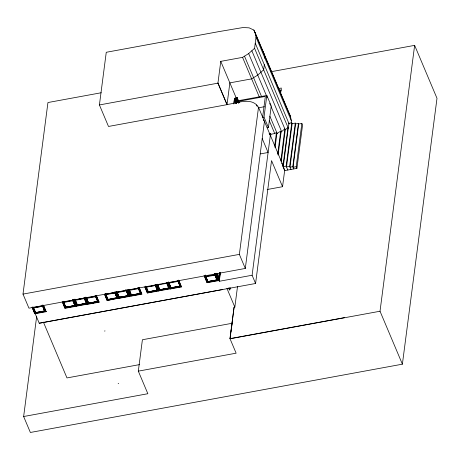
<?xml version="1.0" encoding="UTF-8"?>
<svg xmlns="http://www.w3.org/2000/svg" width="460" height="460" viewBox="0 0 460 460"><rect width="100%" height="100%" fill="white"/><g stroke="black" fill="none" stroke-linecap="round" stroke-linejoin="round"><path stroke-width="0.69" d="M280.836 161.006L284.832 128.869L281.083 132.054L278.093 155.026M281.25 161.995L285.252 129.858L251.838 50.755M263.333 119.899L264.448 121.382L245.301 268.445L28.94 308.166L23 294.101L47.943 102.534L101.234 92.748M33.511 307.475L42.458 305.808L44.632 310.989L42.199 305.066M43.654 305.497L46.109 311.696L34.799 313.777L32.62 308.229M44.999 310.994L35.489 312.858L44.999 310.994L45.074 311.558L42.36 305.129M44.637 310.96L35.69 312.633L44.649 310.868M270.992 71.737L414.638 45.362L437 98.302L402.385 364.176L30.371 432.469L23.638 416.524L36.627 316.75M63.693 302.019L72.645 300.346M63.871 302.392L72.812 300.777M73.56 299.379L76.297 306.239L64.981 308.315L62.525 302.111M72.801 299.891L75.17 305.653L65.671 307.395L63.302 301.634M74.819 305.497L65.872 307.171L74.819 305.532L72.657 300.253M264.333 64.653L263.661 69.816L257.749 75.089L251.643 78.873L229.856 82.869L227.021 104.662L108.502 126.454L99.417 104.949L106.26 52.285L218.764 31.631L243.052 27.531L249.136 27.847L253.862 30.067L255.081 32.556L290.444 116.276L291.387 120.882L291.14 122.808M75.193 299.874L84.14 298.207L75.193 299.874L77.372 305.032L74.934 299.109M75.365 300.248L84.312 298.609M87.791 304.094L76.481 306.176L74.025 299.972M84.042 297.528L86.756 303.957L77.257 305.699L77.182 305.135L86.681 303.393L77.165 305.256L74.802 299.489M86.624 298.362L95.565 296.746M77.372 305.003L86.33 303.266L77.383 304.911M96.318 295.349L99.049 302.209L87.739 304.284L87.831 303.801L86.503 304.043M95.553 295.86L97.922 301.622L88.423 303.37L86.06 297.603M97.577 301.472L88.63 303.14L86.192 297.223M95.398 296.343L86.451 297.988L88.63 303.14M106.03 294.63L114.971 293.02M118.496 298.183L107.145 300.553L104.69 294.354M114.96 292.129L117.329 297.896L107.83 299.638L117.346 297.775L117.421 298.339L107.922 300.081L105.208 293.652M108.048 299.293L105.599 293.491M114.804 292.617L105.863 294.227L114.804 292.617L116.978 297.769L114.816 292.491M117.26 292.537L126.201 290.927M127.23 290.185L129.685 296.389L118.375 298.465L118.41 298.166M125.936 289.817L128.65 296.246L119.151 297.994L119.077 297.424L128.576 295.682L119.059 297.545L116.69 291.784M128.213 295.648L119.261 297.321L117.104 292.042M126.034 290.524L117.087 292.163L119.261 297.321M140.38 293.417L131.434 295.09L129.26 289.904M129.427 290.335L138.368 288.696M139.397 287.954L141.858 294.153L130.542 296.234L128.087 290.03M140.743 293.451L140.817 294.015L131.319 295.757L131.244 295.193L140.743 293.451L131.232 295.314L128.863 289.553M131.434 295.09L129.271 289.811M138.201 288.293L129.254 289.932M146.09 286.735L148.269 291.887L157.228 290.122L148.269 291.887M156.233 284.752L158.689 290.956L147.378 293.031L144.923 286.827M157.561 290.369L148.068 292.111L145.699 286.35M23.638 416.524L147.855 393.72L138.316 371.145L142.404 339.75L231.771 323.346M157.59 284.562L159.764 289.748L168.728 287.983L159.764 289.748M157.757 284.993L166.71 283.325M167.693 282.906L170.189 288.811L158.878 290.887L156.423 284.688M166.692 282.463L169.061 288.23L159.562 289.972L157.193 284.205M169.021 283.078L177.968 281.434M178.716 280.065L181.447 286.925L170.137 289.001L170.229 288.518M181.487 286.626L170.913 288.529L170.838 287.96L180.337 286.218L170.821 288.086L168.452 282.319M171.039 287.736L179.986 286.097L171.022 287.856L168.59 281.94M177.79 281.06L168.849 282.704L171.022 287.856M227.021 104.662L217.936 83.156L220.771 61.364L242.564 57.368L248.664 53.584L254.575 48.311L256.024 37.168L255.081 32.556M205.804 276.391L214.751 274.746L216.924 279.933L207.977 281.572L216.93 279.898L214.492 274.01M205.971 276.822L214.918 275.178M215.671 273.78L218.402 280.64L207.092 282.716L204.637 276.512M214.642 273.665L217.275 280.054L207.776 281.796L205.407 276.034M233.956 102.54L234.508 98.308L237.216 97.813L236.498 103.483M233.858 103.971L234.594 98.331M235.825 98.124L237.13 97.917M235.934 98.066L235.365 103.23M235.439 103.235L236.106 98.089M236.204 98.382L236.687 98.296M236.29 98.285L235.992 98.434L236.952 98.267L237.067 97.859L238.993 102.511M236.21 103.092L236.877 97.945M236.279 103.063L236.906 98.267L238.838 102.856M236.716 100.688L236.837 98.29M236.411 103.5L237.136 97.836L239.062 102.499M218.701 277.834L219.334 272.947M219.437 272.895L218.782 278.495M219.61 272.866L218.655 278.898L219.196 279.088L219.978 273.09M218.816 280.111L219.242 280.031L220.19 272.751M269.221 133.843L270.336 135.32L252.103 275.252L219.288 281.279L220.397 272.763M229.965 287.621L229.793 288.955L229.431 288.73M228.585 288.006L229.413 289.972L229.839 289.898L230.098 287.908M245.301 268.445L239.361 254.38L258.508 107.318C251.81 96.485 236.756 103.362 227.039 104.512L217.954 83.007M138.316 371.145L236.13 353.188L229.983 338.646L234.071 307.257L234.841 307.113L237.521 286.511M231.075 331.286L232.639 319.257M262.712 116.627L265.339 96.422L238.067 101.43M267.105 127.811L268.433 127.57L264.011 117.11L266.829 95.473L238.159 100.734M268.433 127.57L271.25 105.926L266.829 95.473M270.25 135.476L270.526 133.383L269.146 133.636M270.618 136.344L270.888 134.251L270.526 133.383M39.221 323.196L255.582 283.481L271.538 160.638L282.549 186.702L267.191 189.52M280.594 93.621L281.325 88.038L278.702 88.515M274.7 145.958L276.454 132.48L274.741 133.544L270.888 134.251M275.04 147.7L276.891 133.509L276.454 132.48M277.708 154.117L280.698 131.152L276.891 133.509M282.549 186.702L284.648 170.602L282.699 165.985L282.837 164.91L258.508 107.318M284.924 170.551L282.975 165.933L287.989 127.409L285.252 129.858M288.955 122.952L283.268 166.635L286.149 166.106L291.778 122.866L288.897 123.395L289.156 123.999L255.248 43.148M292.129 123.688L286.499 166.928L289.656 166.353L295.285 123.107L292.129 123.688L291.778 122.866M295.63 123.935L290.001 167.175L292.801 166.658L298.436 123.418L295.63 123.935L295.285 123.107M298.695 124.039L293.066 167.279L296.228 166.698L301.858 123.458L298.695 124.039L298.436 123.418M284.648 170.602L296.924 168.348L302.553 125.103L301.858 123.458M402.385 364.176L380.023 311.236L414.638 45.362M34.563 312.415L34.868 312.07M99.417 104.949L217.936 83.156M279.525 90.453L281.486 90.091M258.117 107.87L264.414 106.714M262.683 117.352L264.011 117.11M260.417 153.905L268.099 152.496L262.211 138.558M23 294.101L239.361 254.38M119.278 297.2L128.208 295.676L125.775 289.76M131.451 294.969L140.38 293.445L137.942 287.529M108.037 299.385L116.995 297.649M88.642 303.019L97.572 301.501L95.139 295.579M75.181 305.532L65.688 307.274L65.763 307.843L75.256 306.096L72.542 299.667M148.08 292.612L157.653 290.812L155.181 284.728M157.211 284.631L159.655 290.415L169.562 288.638M32.861 306.872L35.575 313.3L46.149 311.403M76.521 305.877L77.849 305.63M79.183 305.388L80.511 305.141M83.841 304.531L85.169 304.29M109.181 299.891L110.509 299.65M111.843 299.402L113.171 299.161M116.501 298.546L117.829 298.304M119.077 298.046L120.411 297.798M123.734 297.189L125.068 296.947M126.396 296.7L127.73 296.459M131.249 295.815L132.578 295.567M133.906 295.326L135.24 295.078M136.568 294.837L137.902 294.59M88.515 303.813L98.014 302.07L97.94 301.501L88.441 303.249L88.515 303.813L85.801 297.384M89.775 303.623L91.103 303.376M92.437 303.134L93.765 302.887M95.099 302.645L99.09 301.909M207.126 282.417L218.442 280.341M104.501 331.039L105.041 330.941M229.983 338.646L344.5 317.624M380.023 311.236L230.034 338.773L234.071 307.257M139.455 364.625L66.976 377.93L43.395 322.098M118.162 383.663L118.703 383.565M281.583 163.248L282.837 164.91M262.947 51.572L264.166 54.067L265.109 58.673M289.231 113.781L290.444 116.276M253.862 30.067L288.949 113.12M256.024 37.168L291.387 120.882M254.575 48.311L288.288 128.11M248.664 53.584L267.202 97.468M269.709 103.391L270.543 105.369M271.095 106.685L281.664 131.698M296.228 166.698L296.924 168.348M280.698 131.152L281.083 132.054M292.801 166.658L293.762 168.929M244.501 56.166L261.613 96.675M269.916 116.334L277.115 133.371M289.656 166.353L290.956 169.441M242.564 57.368L259.244 96.864M269.203 120.434L274.741 133.544M286.149 166.106L287.805 170.022M256.548 105.001L257.088 106.277M236.952 97.922L238.935 102.499M236.952 98.267L238.889 102.85M237.113 98.923L238.769 102.856M236.906 98.877L238.625 102.879M236.894 98.975L238.55 102.902M220.771 61.364L236.371 98.29M236.566 98.94L238.228 102.867M252.103 275.252L255.582 283.481M229.005 287.925L229.839 289.898M226.901 288.311L234.841 307.113M216.752 273.303L219.196 279.088M216.775 273.746L218.529 277.903M216.976 274.476L218.563 278.237M216.47 273.47L219.242 280.031M216.045 273.55L219.288 281.279M222.766 289.501L39.249 323.265L34.546 312.127M215.355 273.424L218.402 280.64M214.624 273.786L217.275 280.054M214.653 274.068L217.367 280.496L217.292 279.933L207.793 281.675L207.868 282.244L205.154 275.816M205.275 275.005L207.977 281.572M205.131 275.529L207.776 281.796M204.044 275.5L207.092 282.716M178.675 280.364L181.447 286.925M177.951 280.577L180.32 286.339M177.698 280.358L180.412 286.787L180.337 286.218M177.807 280.939L179.969 286.218M168.44 282.44L170.821 288.086M168.199 282.101L170.913 288.529M167.365 282.44L170.137 289.001M166.71 282.888L169.153 288.673L169.079 288.104L159.58 289.852L159.655 290.415M166.549 282.825L168.711 288.104M157.602 284.47L159.781 289.622M157.182 284.326L159.562 289.972M156.107 284.326L158.878 290.887M155.917 284.395L158.689 290.956M155.463 285.229L157.579 290.248L148.08 291.991L148.155 292.56L145.44 286.131M155.054 284.97L157.211 290.243M146.107 286.609L148.281 291.767M145.682 286.471L148.068 292.111M144.883 287.126L147.378 293.031M139.087 287.592L141.858 294.153M138.362 287.805L140.725 293.572M138.103 287.586L140.817 294.015M128.846 289.673L131.232 295.314M128.605 289.328L131.319 295.757M127.771 289.673L130.542 296.234M126.914 289.823L129.685 296.389M126.454 290.662L128.559 295.803M116.679 291.904L119.059 297.545M116.437 291.565L119.151 297.994M115.684 291.916L118.456 298.477M115.604 291.904L118.375 298.465M114.948 292.249L117.329 297.896M114.707 291.91L117.421 298.339M105.466 293.871L107.83 299.638M104.374 293.992L107.145 300.553M96.278 295.648L99.049 302.209M95.277 295.354L98.014 302.07M85.778 297.097L88.423 303.37M85.02 297.534L87.515 303.439M84.968 297.723L87.739 304.284M84.559 298.373L86.664 303.514M84.151 298.115L86.313 303.387M74.784 299.615L77.165 305.256M74.813 299.914L77.257 305.699M73.709 299.615L76.481 306.176M73.525 299.678L76.297 306.239M72.783 300.012L75.17 305.653M63.44 301.248L65.872 307.171M63.284 301.754L65.671 307.395M63.043 301.415L65.763 307.843M62.209 301.754L64.981 308.315M43.343 305.135L46.109 311.696M42.619 305.348L44.735 310.368M42.602 305.469L44.982 311.115M33.528 307.355L35.69 312.633M33.12 307.09L35.489 312.858M33.091 308.689L33.919 310.655M32.66 307.912L33.476 309.844M32.027 307.217L34.799 313.777M238.435 102.591L236.773 98.641L238.332 102.58M107.847 299.517L107.922 300.081M35.5 312.737L35.575 313.3M33.683 307.849L42.63 306.21L33.683 307.849M146.263 287.109L155.21 285.464L146.263 287.109"/></g></svg>
